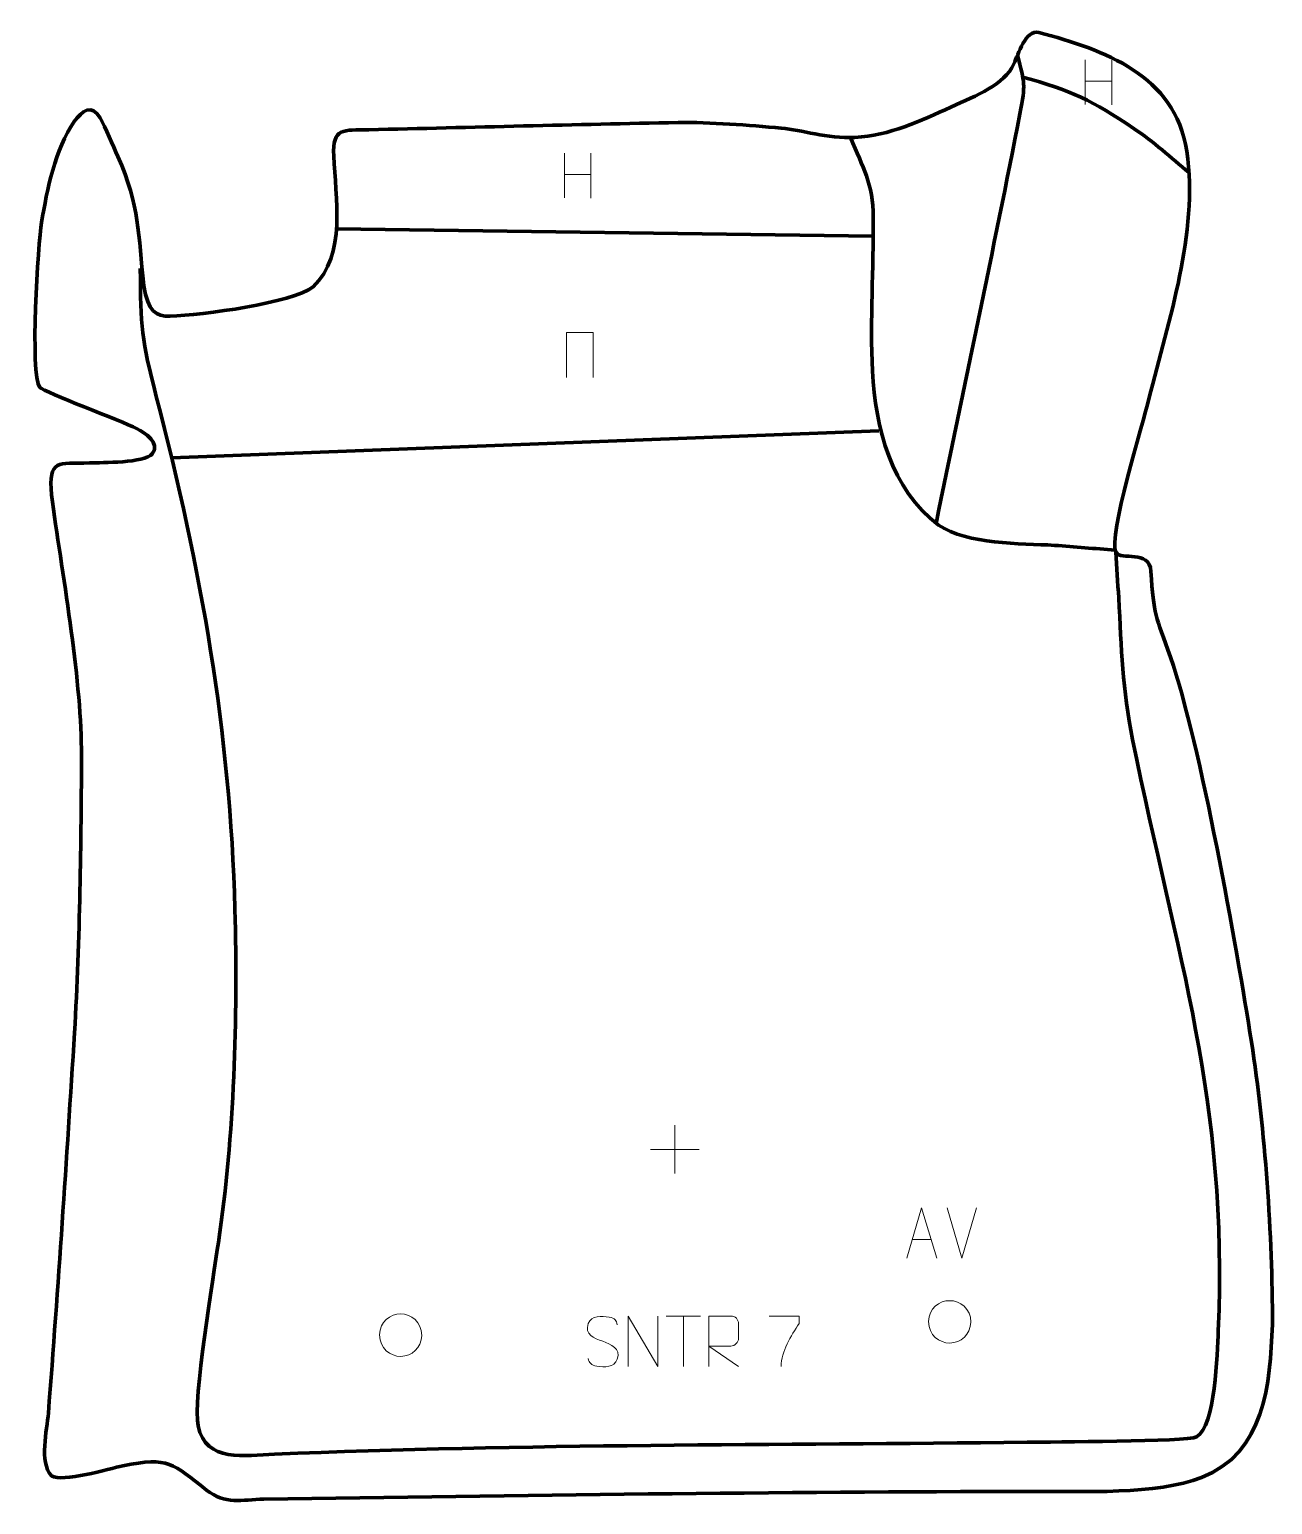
# Model space of a CAD drawing. Header units: millimetres. Extents: x -319 to 297, y -418 to 313.
import ezdxf

# ---------------------------------------------------------------- set-up
doc = ezdxf.new("R2010")
doc.units = ezdxf.units.MM
doc.header["$MEASUREMENT"] = 0
for name, color, linetype in [('layer 1', 7, 'Continuous'), ('layer 2', 7, 'Continuous'), ('layer 3', 7, 'Continuous')]:
    doc.layers.add(name, color=color, linetype=linetype)

msp = doc.modelspace()

# ---------------------------------------------------------------- linework, layer by layer
at = {"layer": 'layer 1', "color": 250, "lineweight": 9}
for points in [[(204.0405, 298.2667), (204.0405, 298.2667), (204.0405, 276.074), (204.0405, 276.074)], [(217.1562, 298.2667), (217.1562, 298.2667), (217.1562, 275.9164), (217.1562, 275.9164)], [(204.058, 287.6243), (204.058, 287.6243), (217.1562, 287.6243), (217.1562, 287.6243)], [(-54.1843, 251.9682), (-54.1843, 251.9682), (-54.1843, 229.7755), (-54.1843, 229.7755)], [(-41.0686, 251.9682), (-41.0686, 251.9682), (-41.0686, 229.6179), (-41.0686, 229.6179)], [(-54.1668, 241.3258), (-54.1668, 241.3258), (-41.0686, 241.3258), (-41.0686, 241.3258)], [(0.5297, -229.9012), (0.5297, -229.9012), (0.5297, -253.8791), (0.5297, -253.8791)], [(-11.4592, -241.8902), (-11.4592, -241.8902), (12.5187, -241.8902), (12.5187, -241.8902)], [(142.8313, -295.8237), (142.8313, -295.8237), (135.5095, -270.8701), (135.5095, -270.8701)], [(150.1532, -270.8701), (150.1532, -270.8701), (142.8314, -295.8237), (142.8314, -295.8237)], [(118.1944, -286.567), (118.1944, -286.567), (127.6901, -286.567), (127.6901, -286.567)], [(-3.7308, -324.563), (-3.7308, -324.563), (13.2564, -324.563), (13.2564, -324.563)], [(4.763, -349.493), (4.763, -349.493), (4.763, -324.5395), (4.763, -324.5395)]]:
    msp.add_open_spline(points, degree=3, dxfattribs=at)
for points, knots in [([(-53.1273, 140.7179), (-53.1273, 140.7179), (-53.1273, 163.0682), (-53.1273, 163.0682), (-53.1273, 163.0682), (-53.1273, 163.0682), (-40.009, 163.0682), (-40.009, 163.0682), (-40.009, 163.0682), (-40.009, 163.0682), (-40.009, 140.7179), (-40.009, 140.7179)], [0, 0, 0, 0, 0.25, 0.25, 0.25, 0.25, 0.5, 0.5, 0.5, 0.5, 1, 1, 1, 1]), ([(115.4718, -295.8164), (115.4718, -295.8164), (122.8428, -270.8629), (122.8428, -270.8629), (122.8428, -270.8629), (122.8428, -270.8629), (130.4127, -295.8164), (130.4127, -295.8164)], [0, 0, 0, 0, 0.33333333, 0.33333333, 0.33333333, 0.33333333, 1, 1, 1, 1]), ([(126.324, -327.2993), (126.3947, -320.6589), (131.6687, -316.8129), (136.824, -316.9099), (136.824, -316.9099), (141.9793, -316.8129), (147.2533, -320.8763), (147.324, -327.5167), (147.324, -327.5167), (146.9538, -333.846), (142.5119, -337.8767), (136.824, -337.9061), (136.824, -337.9061), (131.6687, -338.0031), (126.3947, -333.9397), (126.324, -327.2993)], [0, 0, 0, 0, 0.2, 0.2, 0.2, 0.2, 0.4, 0.4, 0.4, 0.4, 0.6, 0.6, 0.6, 0.6, 1, 1, 1, 1]), ([(-145.8962, -333.9028), (-145.8255, -327.2624), (-140.5515, -323.4164), (-135.3962, -323.5134), (-135.3962, -323.5134), (-130.2409, -323.4164), (-124.9669, -327.4798), (-124.8962, -334.1202), (-124.8962, -334.1202), (-125.2664, -340.4495), (-129.7083, -344.4802), (-135.3962, -344.5096), (-135.3962, -344.5096), (-140.5515, -344.6066), (-145.8255, -340.5432), (-145.8962, -333.9028)], [0, 0, 0, 0, 0.2, 0.2, 0.2, 0.2, 0.4, 0.4, 0.4, 0.4, 0.6, 0.6, 0.6, 0.6, 1, 1, 1, 1]), ([(-35.2372, -337.0163), (-39.4855, -335.5459), (-44.3936, -333.7501), (-42.3885, -328.2298), (-42.3885, -328.2298), (-40.885, -324.0899), (-35.6714, -324.4784), (-32.0678, -325.0795), (-32.0678, -325.0795), (-29.2072, -325.5567), (-28.3425, -326.7699), (-28.0319, -328.854)], [0, 0, 0, 0, 0.25, 0.25, 0.25, 0.25, 0.5, 0.5, 0.5, 0.5, 1, 1, 1, 1]), ([(-22.5646, -349.493), (-22.5646, -349.493), (-22.5646, -324.5395), (-22.5646, -324.5395), (-22.5646, -324.5395), (-22.5646, -324.5395), (-7.9098, -349.493), (-7.9098, -349.493), (-7.9098, -349.493), (-7.9098, -349.493), (-7.9098, -324.5395), (-7.9098, -324.5395)], [0, 0, 0, 0, 0.25, 0.25, 0.25, 0.25, 0.5, 0.5, 0.5, 0.5, 1, 1, 1, 1]), ([(17.4307, -349.493), (17.4307, -349.493), (17.4307, -324.5395), (17.4307, -324.5395), (17.4307, -324.5395), (21.0255, -324.5395), (24.621, -324.5395), (28.2162, -324.5395), (28.2162, -324.5395), (30.5415, -324.5772), (32.0988, -326.0672), (32.0947, -328.4336), (32.0947, -328.4336), (32.0943, -330.4691), (32.0943, -333.5285), (32.0947, -335.5645), (32.0947, -335.5645), (32.0882, -337.44), (30.2759, -339.3818), (28.2664, -339.4009), (28.2664, -339.4009), (28.2664, -339.4009), (17.4307, -339.4009), (17.4307, -339.4009), (17.4307, -339.4009), (17.4307, -339.4009), (32.0854, -349.493), (32.0854, -349.493)], [0, 0, 0, 0, 0.125, 0.125, 0.125, 0.125, 0.25, 0.25, 0.25, 0.25, 0.375, 0.375, 0.375, 0.375, 0.5, 0.5, 0.5, 0.5, 0.625, 0.625, 0.625, 0.625, 0.75, 0.75, 0.75, 0.75, 1, 1, 1, 1]), ([(47.3547, -324.537), (47.3547, -324.537), (62.1708, -324.537), (62.1708, -324.537), (62.1708, -324.537), (62.1705, -325.7866), (62.1705, -327.0362), (62.1708, -328.286), (62.1708, -328.286), (58.1764, -334.2831), (53.2612, -342.1167), (53.2612, -349.4955)], [0, 0, 0, 0, 0.25, 0.25, 0.25, 0.25, 0.5, 0.5, 0.5, 0.5, 1, 1, 1, 1]), ([(-35.2372, -337.0164), (-31.2186, -338.6631), (-26.1891, -340.5514), (-28.0231, -345.9117), (-28.0231, -345.9117), (-29.4829, -350.1781), (-34.3937, -349.9214), (-38.1198, -349.3667), (-38.1198, -349.3667), (-40.8698, -348.9569), (-42.0907, -347.7434), (-42.4687, -345.6312)], [0, 0, 0, 0, 0.25, 0.25, 0.25, 0.25, 0.5, 0.5, 0.5, 0.5, 1, 1, 1, 1])]:
    msp.add_open_spline(points, degree=3, knots=knots, dxfattribs=at)
at = {"layer": 'layer 2', "color": 140, "lineweight": 158}
for points, knots in [([(130.0247, 68.2184), (143.8385, 135.9211), (158.4617, 203.7188), (171.6243, 271.5177), (171.6243, 271.5177), (174.5914, 286.8005), (173.8751, 286.0656), (170.4551, 300.6944)], [0, 0, 0, 0, 0.33333333, 0.33333333, 0.33333333, 0.33333333, 1, 1, 1, 1]), ([(172.8813, 289.7029), (197.2249, 283.1641), (207.2763, 278.061), (228.2076, 264.1071), (228.2076, 264.1071), (237.6569, 257.8077), (246.629, 249.6527), (255.4226, 242.3985)], [0, 0, 0, 0, 0.33333333, 0.33333333, 0.33333333, 0.33333333, 1, 1, 1, 1]), ([(218.8243, 55.161), (208.8129, 55.9613), (198.8016, 56.7616), (188.7903, 57.5619), (188.7903, 57.5619), (171.5956, 58.5452), (145.8545, 57.8626), (131.2906, 67.6157), (131.2906, 67.6157), (107.7256, 85.4712), (99.9798, 115.7915), (98.4704, 143.9216), (98.4704, 143.9216), (97.3699, 169.7743), (98.9924, 194.4398), (98.8898, 220.0351), (98.8898, 220.0351), (98.8203, 237.3725), (93.7984, 244.4675), (87.6956, 259.7636)], [0, 0, 0, 0, 0.16666667, 0.16666667, 0.16666667, 0.16666667, 0.33333333, 0.33333333, 0.33333333, 0.33333333, 0.5, 0.5, 0.5, 0.5, 0.66666667, 0.66666667, 0.66666667, 0.66666667, 1, 1, 1, 1]), ([(-264.4956, 194.8136), (-264.3672, 166.3217), (-263.8319, 159.2633), (-256.5425, 131.4257), (-256.5425, 131.4257), (-234.296, 45.4813), (-219.9454, -34.2074), (-217.583, -122.9059), (-217.583, -122.9059), (-216.1396, -177.0967), (-217.798, -234.5466), (-225.761, -288.0275), (-225.761, -288.0275), (-228.2688, -304.7628), (-238.4458, -366.4107), (-235.8468, -378.9921), (-235.8468, -378.9921), (-232.038, -397.4298), (-212.3813, -393.5901), (-197.949, -392.9871), (-197.949, -392.9871), (-74.6257, -387.9034), (51.6671, -388.5816), (175.2543, -387.0531), (175.2543, -387.0531), (186.2194, -386.9403), (254.8368, -386.8193), (259.1463, -384.466), (259.1463, -384.466), (268.6227, -379.2915), (269.4695, -342.9823), (269.9468, -331.9405), (269.9468, -331.9405), (274.8879, -217.6247), (249.2823, -145.8727), (227.483, -38.7742), (227.483, -38.7742), (222.3487, -13.3962), (221.9677, 6.136), (220.5851, 31.5792), (220.5851, 31.5792), (220.1174, 39.1072), (219.6492, 46.6352), (219.1828, 54.1633)], [0, 0, 0, 0, 0.08333333, 0.08333333, 0.08333333, 0.08333333, 0.16666667, 0.16666667, 0.16666667, 0.16666667, 0.25, 0.25, 0.25, 0.25, 0.33333333, 0.33333333, 0.33333333, 0.33333333, 0.41666667, 0.41666667, 0.41666667, 0.41666667, 0.5, 0.5, 0.5, 0.5, 0.58333333, 0.58333333, 0.58333333, 0.58333333, 0.66666667, 0.66666667, 0.66666667, 0.66666667, 0.75, 0.75, 0.75, 0.75, 0.83333333, 0.83333333, 0.83333333, 0.83333333, 1, 1, 1, 1])]:
    msp.add_open_spline(points, degree=3, knots=knots, dxfattribs=at)
for points in [[(-167.2472, 214.4367), (-167.2472, 214.4367), (98.666, 210.906), (98.666, 210.906)], [(-248.9184, 100.9673), (-248.9184, 100.9673), (101.7181, 114.4026), (101.7181, 114.4026)]]:
    msp.add_open_spline(points, degree=3, dxfattribs=at)
at = {"layer": 'layer 3', "color": 242, "lineweight": 158}
msp.add_open_spline([(-262.7862, 186.2669), (-260.5741, 173.581), (-256.7042, 170.8577), (-249.7172, 171.1389), (-249.7172, 171.1389), (-233.5854, 171.7885), (-189.1337, 177.6186), (-178.8292, 185.7335), (-178.8292, 185.7335), (-162.1985, 201.2207), (-167.6663, 230.2903), (-168.6141, 250.5746), (-168.6141, 250.5746), (-169.2038, 264.8273), (-163.8813, 263.342), (-151.2327, 263.6195), (-151.2327, 263.6195), (-100.1338, 264.7396), (-48.9636, 266.2182), (2.1081, 267.1628), (2.1081, 267.1628), (18.1444, 267.3734), (37.1315, 265.8281), (53.2759, 264.4222), (53.2759, 264.4222), (63.3175, 263.5477), (75.8753, 259.1189), (89.8011, 259.8338), (89.8011, 259.8338), (106.9233, 260.7131), (122.3789, 267.9146), (137.4147, 274.8512), (137.4147, 274.8512), (150.3, 280.7957), (163.6649, 285.6491), (168.6329, 296.2715), (168.6329, 296.2715), (170.7757, 300.8534), (174.216, 313.294), (180.9837, 311.8378), (180.9837, 311.8378), (213.5809, 303.1758), (248.3076, 290.812), (254.3811, 253.0339), (254.3811, 253.0339), (260.1339, 211.5726), (245.3581, 170.144), (235.5918, 130.1603), (235.5918, 130.1603), (232.6982, 118.4536), (215.1, 61.6576), (219.1828, 54.1633), (219.1828, 54.1633), (221.6382, 49.6567), (235.878, 55.8746), (236.5693, 44.6471), (236.5693, 44.6471), (237.9349, 22.4697), (238.9575, 23.1075), (246.2638, 2.0832), (246.2638, 2.0832), (261.2819, -41.1328), (278.9965, -141.793), (286.3866, -188.5522), (286.3866, -188.5522), (293.2549, -232.0093), (296.838, -284.9706), (296.8098, -328.694), (296.8098, -328.694), (295.6071, -358.3141), (293.1612, -392.3289), (261.5764, -404.6013), (261.5764, -404.6013), (239.5419, -413.1628), (202.2726, -411.4506), (177.9333, -411.4707), (177.9333, -411.4707), (50.8858, -411.673), (-76.2419, -413.3947), (-203.277, -415.2871), (-203.277, -415.2871), (-214.2041, -415.7361), (-222.4698, -417.9592), (-231.7003, -410.8039), (-231.7003, -410.8039), (-248.5588, -397.5237), (-250.108, -394.2427), (-273.0997, -398.7365), (-273.0997, -398.7365), (-279.9314, -400.2398), (-303.2567, -407.2447), (-308.5469, -403.6904), (-308.5469, -403.6904), (-314.7186, -396.853), (-310.7611, -381.2541), (-310.0503, -372.5994), (-310.0503, -372.5994), (-305.1448, -309.9162), (-301.0819, -246.8617), (-297.0808, -184.1019), (-297.0808, -184.1019), (-294.4702, -137.5377), (-293.6845, -90.0407), (-293.6718, -43.392), (-293.6718, -43.392), (-293.9153, -7.4182), (-303.4136, 45.4166), (-308.5642, 82.6092), (-308.5642, 82.6092), (-309.8942, 100.6151), (-305.6561, 97.9649), (-289.6974, 98.4196), (-289.6974, 98.4196), (-283.2067, 98.6684), (-262.5912, 98.3091), (-258.5569, 102.884), (-258.5569, 102.884), (-254.4415, 108.6523), (-261.9132, 113.0138), (-266.402, 115.5143), (-266.402, 115.5143), (-273.5826, 119.175), (-312.2281, 133.4855), (-314.2583, 135.867), (-314.2583, 135.867), (-319.4197, 141.9215), (-315.1112, 207.7738), (-313.4356, 217.6507), (-313.4356, 217.6507), (-310.6409, 234.1257), (-306.9149, 253.7026), (-297.2287, 267.6393), (-297.2287, 267.6393), (-293.4427, 273.0869), (-288.4575, 276.4992), (-284.4564, 269.5136), (-284.4564, 269.5136), (-281.5895, 264.5081), (-278.0132, 255.8386), (-275.5984, 250.3259), (-275.5984, 250.3259), (-264.705, 225.4557), (-265.5681, 212.201), (-262.7862, 186.2669)], degree=3, knots=[0, 0, 0, 0, 0.02702703, 0.02702703, 0.02702703, 0.02702703, 0.05405405, 0.05405405, 0.05405405, 0.05405405, 0.08108108, 0.08108108, 0.08108108, 0.08108108, 0.10810811, 0.10810811, 0.10810811, 0.10810811, 0.13513514, 0.13513514, 0.13513514, 0.13513514, 0.16216216, 0.16216216, 0.16216216, 0.16216216, 0.18918919, 0.18918919, 0.18918919, 0.18918919, 0.21621622, 0.21621622, 0.21621622, 0.21621622, 0.24324324, 0.24324324, 0.24324324, 0.24324324, 0.27027027, 0.27027027, 0.27027027, 0.27027027, 0.2972973, 0.2972973, 0.2972973, 0.2972973, 0.32432432, 0.32432432, 0.32432432, 0.32432432, 0.35135135, 0.35135135, 0.35135135, 0.35135135, 0.37837838, 0.37837838, 0.37837838, 0.37837838, 0.40540541, 0.40540541, 0.40540541, 0.40540541, 0.43243243, 0.43243243, 0.43243243, 0.43243243, 0.45945946, 0.45945946, 0.45945946, 0.45945946, 0.48648649, 0.48648649, 0.48648649, 0.48648649, 0.51351351, 0.51351351, 0.51351351, 0.51351351, 0.54054054, 0.54054054, 0.54054054, 0.54054054, 0.56756757, 0.56756757, 0.56756757, 0.56756757, 0.59459459, 0.59459459, 0.59459459, 0.59459459, 0.62162162, 0.62162162, 0.62162162, 0.62162162, 0.64864865, 0.64864865, 0.64864865, 0.64864865, 0.67567568, 0.67567568, 0.67567568, 0.67567568, 0.7027027, 0.7027027, 0.7027027, 0.7027027, 0.72972973, 0.72972973, 0.72972973, 0.72972973, 0.75675676, 0.75675676, 0.75675676, 0.75675676, 0.78378378, 0.78378378, 0.78378378, 0.78378378, 0.81081081, 0.81081081, 0.81081081, 0.81081081, 0.83783784, 0.83783784, 0.83783784, 0.83783784, 0.86486486, 0.86486486, 0.86486486, 0.86486486, 0.89189189, 0.89189189, 0.89189189, 0.89189189, 0.91891892, 0.91891892, 0.91891892, 0.91891892, 0.94594595, 0.94594595, 0.94594595, 0.94594595, 1, 1, 1, 1], dxfattribs=at)

doc.saveas('drawing.dxf')
